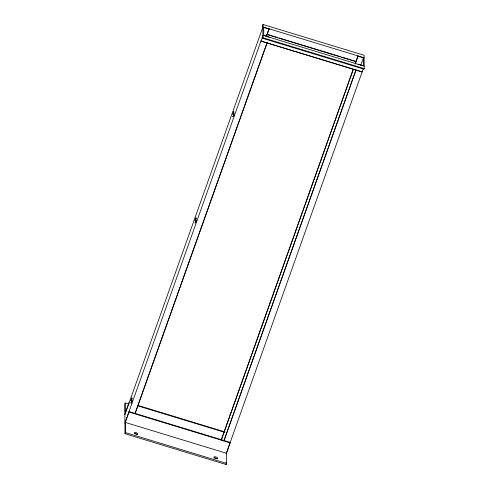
<?xml version="1.0" encoding="UTF-8"?>
<svg xmlns="http://www.w3.org/2000/svg" width="489" height="489" viewBox="0 0 489 489"><rect width="100%" height="100%" fill="white"/><g stroke="black" fill="none" stroke-linecap="round" stroke-linejoin="round"><path stroke-width="0.73" d="M131.694 400.729L131.749 400.424M131.712 403.199L131.767 402.893M195.808 220.686L195.863 220.38M233.754 113.821L233.993 112.977M233.773 116.29L234.011 115.441M132.073 399.201L132.213 398.792M132.091 401.671L132.232 401.255M196.187 219.158L196.327 218.742M196.205 221.627L196.34 221.211M128.845 404.055L125.202 402.942L124.793 404.097L125.001 433.719L226.175 464.55L226.584 463.395L226.517 453.272L230.209 442.392L129.041 411.567L125.343 422.447L125.416 432.563L125.001 433.719M262.813 36.137L262.825 38.356L363.999 69.187L364.207 68.613L364.109 55.281L262.941 24.45L262.752 27.25M124.866 414.715L262.954 26.919L364.128 57.751M124.927 423.107L263.015 35.312L364.189 66.143M262.825 38.356L262.941 24.45M266.267 36.699L269.084 28.784L266.523 36.278M135.153 413.162L267.092 42.635M135.153 413.462L267.092 42.934M221.193 440.076L353.131 69.554M355.185 63.796L358.003 55.88L355.185 64.096M221.456 439.654L353.394 69.132M223.815 440.98L355.754 70.453M224.072 440.558L356.01 70.031M360.815 65.013L363.382 57.818L358.003 56.18M226.101 453.933L363.278 68.704M269.084 29.083L263.712 27.445L263.767 35.245L269.146 37.176M267.452 34.438L277.642 37.543M279.097 37.989L340.234 56.62M341.695 57.06L356.249 61.498M266.725 34.462L356.249 61.742M263.033 37.781L364.207 68.613M137.709 405.338L225.056 431.952M137.715 405.833L224.329 432.227M129.041 412.056L230.215 442.887M125.343 422.447L226.517 453.272M125.416 432.563L226.584 463.395M363.382 57.818L363.437 65.612L358.064 64.273M226.162 462.276L226.175 464.55M128.98 403.168L128.974 402.679L125.276 413.064L125.202 402.942M134.781 433.596A1.968 0.703 19.6 0 1 137.036 434.403M213.803 457.949A1.968 0.703 19.6 0 1 217.037 458.933M130.942 400.503C131.987 400.332 132.666 394.183 130.942 400.503M130.96 402.973C132.018 402.802 132.666 396.646 130.96 402.973M195.056 220.453C196.107 220.282 196.761 214.127 195.056 220.453M195.074 222.923C196.126 222.752 196.78 216.596 195.074 222.923M232.868 114.273C233.913 114.102 234.592 107.953 232.868 114.273M232.88 116.743C233.938 116.571 234.586 110.416 232.88 116.743M362.135 71.914L260.961 41.082L362.135 71.914M134.817 433.492A1.968 0.703 19.6 0 0 137.941 434.11A1.968 0.703 19.6 0 0 135.642 432.508A1.968 0.703 19.6 0 0 134.817 433.492M214.518 457.777A1.968 0.703 19.6 0 0 217.642 458.395A1.968 0.703 19.6 0 0 215.343 456.793A1.968 0.703 19.6 0 0 214.518 457.777"/></g></svg>
